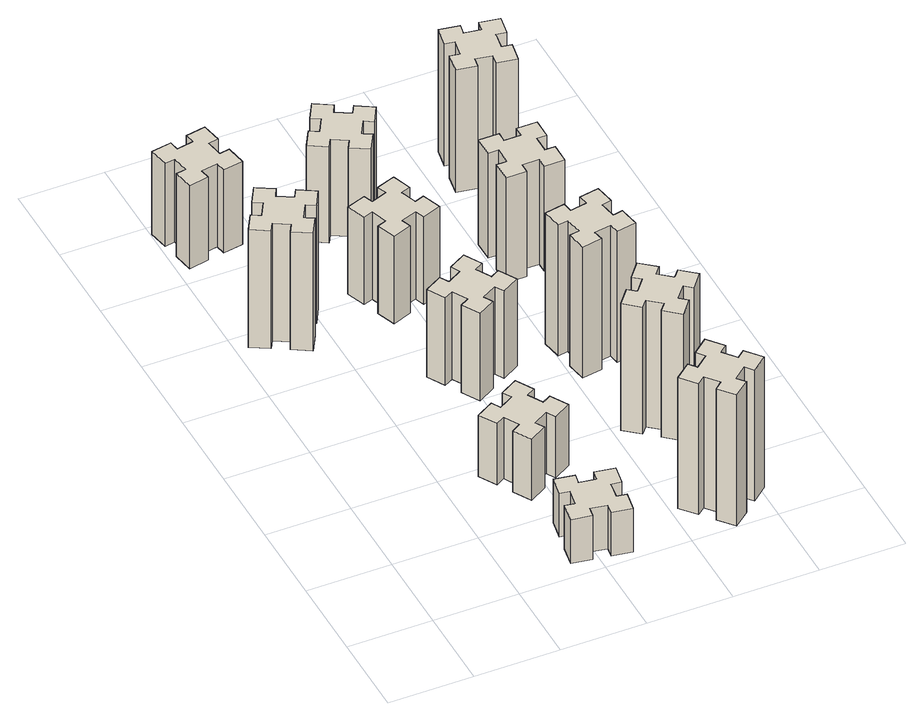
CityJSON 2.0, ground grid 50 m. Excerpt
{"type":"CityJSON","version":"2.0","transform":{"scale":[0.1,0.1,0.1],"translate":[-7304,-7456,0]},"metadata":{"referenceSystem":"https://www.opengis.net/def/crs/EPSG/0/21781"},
"CityObjects":{
"building1":{"type":"Building","attributes":{"class":"1000","function":"1000","usage":"1000","yearOfConstruction":2016,"roofType":"1000","measuredHeight":81,"storeysAboveGround":30,"storeysBelowGround":0},"geometry":[{"type":"Solid","lod":"1","boundaries":[[[[0,1,2,3,4,5,6,7,8,9,10,11,12,13,14,15,16,17,18,19]],[[17,16,20,21]],[[16,15,22,20]],[[15,14,23,22]],[[14,13,24,23]],[[13,12,25,24]],[[12,11,26,25]],[[11,10,27,26]],[[10,9,28,27]],[[9,8,29,28]],[[8,7,30,29]],[[7,6,31,30]],[[6,5,32,31]],[[5,4,33,32]],[[4,3,34,33]],[[3,2,35,34]],[[2,1,36,35]],[[1,0,37,36]],[[0,19,38,37]],[[19,18,39,38]],[[18,17,21,39]],[[24,25,26,27,28,29,30,31,32,33,34,35,36,37,38,39,21,20,22,23]]]]}]},
"building2":{"type":"Building","attributes":{"class":"1000","function":"1000","usage":"1000","yearOfConstruction":2016,"roofType":"1000","measuredHeight":30,"storeysAboveGround":30,"storeysBelowGround":0},"geometry":[{"type":"Solid","lod":"1","boundaries":[[[[40,41,42,43,44,45,46,47,48,49,50,51,52,53,54,55,56,57,58,59]],[[57,56,60,61]],[[56,55,62,60]],[[55,54,63,62]],[[54,53,64,63]],[[53,52,65,64]],[[52,51,66,65]],[[51,50,67,66]],[[50,49,68,67]],[[49,48,69,68]],[[48,47,70,69]],[[47,46,71,70]],[[46,45,72,71]],[[45,44,73,72]],[[44,43,74,73]],[[43,42,75,74]],[[42,41,76,75]],[[41,40,77,76]],[[40,59,78,77]],[[59,58,79,78]],[[58,57,61,79]],[[64,65,66,67,68,69,70,71,72,73,74,75,76,77,78,79,61,60,62,63]]]]}]},
"building3":{"type":"Building","attributes":{"class":"1000","function":"1000","usage":"1000","yearOfConstruction":2016,"roofType":"1000","measuredHeight":57,"storeysAboveGround":30,"storeysBelowGround":0},"geometry":[{"type":"Solid","lod":"1","boundaries":[[[[80,81,82,83,84,85,86,87,88,89,90,91,92,93,94,95,96,97,98,99]],[[97,96,100,101]],[[96,95,102,100]],[[95,94,103,102]],[[94,93,104,103]],[[93,92,105,104]],[[92,91,106,105]],[[91,90,107,106]],[[90,89,108,107]],[[89,88,109,108]],[[88,87,110,109]],[[87,86,111,110]],[[86,85,112,111]],[[85,84,113,112]],[[84,83,114,113]],[[83,82,115,114]],[[82,81,116,115]],[[81,80,117,116]],[[80,99,118,117]],[[99,98,119,118]],[[98,97,101,119]],[[104,105,106,107,108,109,110,111,112,113,114,115,116,117,118,119,101,100,102,103]]]]}]},
"building4":{"type":"Building","attributes":{"class":"1000","function":"1000","usage":"1000","yearOfConstruction":2016,"roofType":"1000","measuredHeight":42,"storeysAboveGround":30,"storeysBelowGround":0},"geometry":[{"type":"Solid","lod":"1","boundaries":[[[[120,121,122,123,124,125,126,127,128,129,130,131,132,133,134,135,136,137,138,139]],[[137,136,140,141]],[[136,135,142,140]],[[135,134,143,142]],[[134,133,144,143]],[[133,132,145,144]],[[132,131,146,145]],[[131,130,147,146]],[[130,129,148,147]],[[129,128,149,148]],[[128,127,150,149]],[[127,126,151,150]],[[126,125,152,151]],[[125,124,153,152]],[[124,123,154,153]],[[123,122,155,154]],[[122,121,156,155]],[[121,120,157,156]],[[120,139,158,157]],[[139,138,159,158]],[[138,137,141,159]],[[144,145,146,147,148,149,150,151,152,153,154,155,156,157,158,159,141,140,142,143]]]]}]},
"building5":{"type":"Building","attributes":{"class":"1000","function":"1000","usage":"1000","yearOfConstruction":2016,"roofType":"1000","measuredHeight":60,"storeysAboveGround":30,"storeysBelowGround":0},"geometry":[{"type":"Solid","lod":"1","boundaries":[[[[160,161,162,163,164,165,166,167,168,169,170,171,172,173,174,175,176,177,178,179]],[[177,176,180,181]],[[176,175,182,180]],[[175,174,183,182]],[[174,173,184,183]],[[173,172,185,184]],[[172,171,186,185]],[[171,170,187,186]],[[170,169,188,187]],[[169,168,189,188]],[[168,167,190,189]],[[167,166,191,190]],[[166,165,192,191]],[[165,164,193,192]],[[164,163,194,193]],[[163,162,195,194]],[[162,161,196,195]],[[161,160,197,196]],[[160,179,198,197]],[[179,178,199,198]],[[178,177,181,199]],[[184,185,186,187,188,189,190,191,192,193,194,195,196,197,198,199,181,180,182,183]]]]}]},
"building6":{"type":"Building","attributes":{"class":"1000","function":"1000","usage":"1000","yearOfConstruction":2016,"roofType":"1000","measuredHeight":60,"storeysAboveGround":30,"storeysBelowGround":0},"geometry":[{"type":"Solid","lod":"1","boundaries":[[[[200,201,202,203,204,205,206,207,208,209,210,211,212,213,214,215,216,217,218,219]],[[217,216,220,221]],[[216,215,222,220]],[[215,214,223,222]],[[214,213,224,223]],[[213,212,225,224]],[[212,211,226,225]],[[211,210,227,226]],[[210,209,228,227]],[[209,208,229,228]],[[208,207,230,229]],[[207,206,231,230]],[[206,205,232,231]],[[205,204,233,232]],[[204,203,234,233]],[[203,202,235,234]],[[202,201,236,235]],[[201,200,237,236]],[[200,219,238,237]],[[219,218,239,238]],[[218,217,221,239]],[[224,225,226,227,228,229,230,231,232,233,234,235,236,237,238,239,221,220,222,223]]]]}]},
"building7":{"type":"Building","attributes":{"class":"1000","function":"1000","usage":"1000","yearOfConstruction":2016,"roofType":"1000","measuredHeight":90,"storeysAboveGround":30,"storeysBelowGround":0},"geometry":[{"type":"Solid","lod":"1","boundaries":[[[[240,241,242,243,244,245,246,247,248,249,250,251,252,253,254,255,256,257,258,259]],[[257,256,260,261]],[[256,255,262,260]],[[255,254,263,262]],[[254,253,264,263]],[[253,252,265,264]],[[252,251,266,265]],[[251,250,267,266]],[[250,249,268,267]],[[249,248,269,268]],[[248,247,270,269]],[[247,246,271,270]],[[246,245,272,271]],[[245,244,273,272]],[[244,243,274,273]],[[243,242,275,274]],[[242,241,276,275]],[[241,240,277,276]],[[240,259,278,277]],[[259,258,279,278]],[[258,257,261,279]],[[264,265,266,267,268,269,270,271,272,273,274,275,276,277,278,279,261,260,262,263]]]]}]},
"building8":{"type":"Building","attributes":{"class":"1000","function":"1000","usage":"1000","yearOfConstruction":2016,"roofType":"1000","measuredHeight":66,"storeysAboveGround":30,"storeysBelowGround":0},"geometry":[{"type":"Solid","lod":"1","boundaries":[[[[280,281,282,283,284,285,286,287,288,289,290,291,292,293,294,295,296,297,298,299]],[[297,296,300,301]],[[296,295,302,300]],[[295,294,303,302]],[[294,293,304,303]],[[293,292,305,304]],[[292,291,306,305]],[[291,290,307,306]],[[290,289,308,307]],[[289,288,309,308]],[[288,287,310,309]],[[287,286,311,310]],[[286,285,312,311]],[[285,284,313,312]],[[284,283,314,313]],[[283,282,315,314]],[[282,281,316,315]],[[281,280,317,316]],[[280,299,318,317]],[[299,298,319,318]],[[298,297,301,319]],[[304,305,306,307,308,309,310,311,312,313,314,315,316,317,318,319,301,300,302,303]]]]}]},
"building9":{"type":"Building","attributes":{"class":"1000","function":"1000","usage":"1000","yearOfConstruction":2016,"roofType":"1000","measuredHeight":87,"storeysAboveGround":30,"storeysBelowGround":0},"geometry":[{"type":"Solid","lod":"1","boundaries":[[[[320,321,322,323,324,325,326,327,328,329,330,331,332,333,334,335,336,337,338,339]],[[337,336,340,341]],[[336,335,342,340]],[[335,334,343,342]],[[334,333,344,343]],[[333,332,345,344]],[[332,331,346,345]],[[331,330,347,346]],[[330,329,348,347]],[[329,328,349,348]],[[328,327,350,349]],[[327,326,351,350]],[[326,325,352,351]],[[325,324,353,352]],[[324,323,354,353]],[[323,322,355,354]],[[322,321,356,355]],[[321,320,357,356]],[[320,339,358,357]],[[339,338,359,358]],[[338,337,341,359]],[[344,345,346,347,348,349,350,351,352,353,354,355,356,357,358,359,341,340,342,343]]]]}]},
"building10":{"type":"Building","attributes":{"class":"1000","function":"1000","usage":"1000","yearOfConstruction":2016,"roofType":"1000","measuredHeight":90,"storeysAboveGround":30,"storeysBelowGround":0},"geometry":[{"type":"Solid","lod":"1","boundaries":[[[[360,361,362,363,364,365,366,367,368,369,370,371,372,373,374,375,376,377,378,379]],[[377,376,380,381]],[[376,375,382,380]],[[375,374,383,382]],[[374,373,384,383]],[[373,372,385,384]],[[372,371,386,385]],[[371,370,387,386]],[[370,369,388,387]],[[369,368,389,388]],[[368,367,390,389]],[[367,366,391,390]],[[366,365,392,391]],[[365,364,393,392]],[[364,363,394,393]],[[363,362,395,394]],[[362,361,396,395]],[[361,360,397,396]],[[360,379,398,397]],[[379,378,399,398]],[[378,377,381,399]],[[384,385,386,387,388,389,390,391,392,393,394,395,396,397,398,399,381,380,382,383]]]]}]},
"building11":{"type":"Building","attributes":{"class":"1000","function":"1000","usage":"1000","yearOfConstruction":2016,"roofType":"1000","measuredHeight":72,"storeysAboveGround":30,"storeysBelowGround":0},"geometry":[{"type":"Solid","lod":"1","boundaries":[[[[400,401,402,403,404,405,406,407,408,409,410,411,412,413,414,415,416,417,418,419]],[[417,416,420,421]],[[416,415,422,420]],[[415,414,423,422]],[[414,413,424,423]],[[413,412,425,424]],[[412,411,426,425]],[[411,410,427,426]],[[410,409,428,427]],[[409,408,429,428]],[[408,407,430,429]],[[407,406,431,430]],[[406,405,432,431]],[[405,404,433,432]],[[404,403,434,433]],[[403,402,435,434]],[[402,401,436,435]],[[401,400,437,436]],[[400,419,438,437]],[[419,418,439,438]],[[418,417,421,439]],[[424,425,426,427,428,429,430,431,432,433,434,435,436,437,438,439,421,420,422,423]]]]}]},
"building12":{"type":"Building","attributes":{"class":"1000","function":"1000","usage":"1000","yearOfConstruction":2016,"roofType":"1000","measuredHeight":84,"storeysAboveGround":30,"storeysBelowGround":0},"geometry":[{"type":"Solid","lod":"1","boundaries":[[[[440,441,442,443,444,445,446,447,448,449,450,451,452,453,454,455,456,457,458,459]],[[457,456,460,461]],[[456,455,462,460]],[[455,454,463,462]],[[454,453,464,463]],[[453,452,465,464]],[[452,451,466,465]],[[451,450,467,466]],[[450,449,468,467]],[[449,448,469,468]],[[448,447,470,469]],[[447,446,471,470]],[[446,445,472,471]],[[445,444,473,472]],[[444,443,474,473]],[[443,442,475,474]],[[442,441,476,475]],[[441,440,477,476]],[[440,459,478,477]],[[459,458,479,478]],[[458,457,461,479]],[[464,465,466,467,468,469,470,471,472,473,474,475,476,477,478,479,461,460,462,463]]]]}]}
},
"vertices":[
[404,2536,0],[317,2586,0],[347,2638,0],[243,2698,0],[183,2594,0],[235,2564,0],[185,2477,0],[133,2507,0],[73,2403,0],[177,2343,0],[207,2395,0],[294,2345,0],[264,2293,0],[368,2233,0],[428,2337,0],[376,2367,0],[426,2454,0],[478,2424,0],[538,2528,0],[434,2588,0],[426,2454,810],[478,2424,810],[376,2367,810],[428,2337,810],[368,2233,810],[264,2293,810],[294,2345,810],[207,2395,810],[177,2343,810],[73,2403,810],[133,2507,810],[185,2477,810],[235,2564,810],[183,2594,810],[243,2698,810],[347,2638,810],[317,2586,810],[404,2536,810],[434,2588,810],[538,2528,810],
[946,314,0],[928,215,0],[869,226,0],[848,107,0],[967,87,0],[977,146,0],[1075,128,0],[1065,69,0],[1183,48,0],[1204,167,0],[1145,177,0],[1162,275,0],[1221,265,0],[1242,383,0],[1124,404,0],[1114,345,0],[1015,362,0],[1026,421,0],[907,442,0],[887,324,0],[1015,362,300],[1026,421,300],[1114,345,300],[1124,404,300],[1242,383,300],[1221,265,300],[1162,275,300],[1145,177,300],[1204,167,300],[1183,48,300],[1065,69,300],[1075,128,300],[977,146,300],[967,87,300],[848,107,300],[869,226,300],[928,215,300],[946,314,300],[887,324,300],[907,442,300],
[88,3335,0],[106,3237,0],[47,3227,0],[67,3108,0],[186,3129,0],[175,3188,0],[274,3206,0],[284,3147,0],[402,3167,0],[381,3286,0],[322,3275,0],[305,3374,0],[364,3384,0],[343,3502,0],[225,3481,0],[235,3422,0],[137,3405,0],[127,3464,0],[8,3443,0],[29,3325,0],[137,3405,570],[127,3464,570],[235,3422,570],[225,3481,570],[343,3502,570],[364,3384,570],[305,3374,570],[322,3275,570],[381,3286,570],[402,3167,570],[284,3147,570],[274,3206,570],[175,3188,570],[186,3129,570],[67,3108,570],[47,3227,570],[106,3237,570],[88,3335,570],[29,3325,570],[8,3443,570],
[1066,897,0],[1016,984,0],[1068,1014,0],[1008,1118,0],[904,1058,0],[934,1006,0],[847,956,0],[817,1008,0],[713,948,0],[773,844,0],[825,874,0],[875,787,0],[823,757,0],[883,653,0],[987,713,0],[957,765,0],[1044,815,0],[1074,763,0],[1178,823,0],[1118,927,0],[1044,815,420],[1074,763,420],[957,765,420],[987,713,420],[883,653,420],[823,757,420],[875,787,420],[825,874,420],[773,844,420],[713,948,420],[817,1008,420],[847,956,420],[934,1006,420],[904,1058,420],[1008,1118,420],[1068,1014,420],[1016,984,420],[1066,897,420],[1118,927,420],[1178,823,420],
[1166,1737,0],[1116,1824,0],[1168,1854,0],[1108,1958,0],[1004,1898,0],[1034,1846,0],[947,1796,0],[917,1848,0],[813,1788,0],[873,1684,0],[925,1714,0],[975,1627,0],[923,1597,0],[983,1493,0],[1087,1553,0],[1057,1605,0],[1144,1655,0],[1174,1603,0],[1278,1663,0],[1218,1767,0],[1144,1655,600],[1174,1603,600],[1057,1605,600],[1087,1553,600],[983,1493,600],[923,1597,600],[975,1627,600],[925,1714,600],[873,1684,600],[813,1788,600],[917,1848,600],[947,1796,600],[1034,1846,600],[1004,1898,600],[1108,1958,600],[1168,1854,600],[1116,1824,600],[1166,1737,600],[1218,1767,600],[1278,1663,600],
[936,2345,0],[1030,2379,0],[1050,2323,0],[1163,2364,0],[1122,2477,0],[1066,2456,0],[1032,2550,0],[1088,2570,0],[1047,2683,0],[934,2642,0],[955,2586,0],[861,2552,0],[840,2608,0],[727,2567,0],[769,2454,0],[825,2475,0],[859,2381,0],[803,2360,0],[844,2247,0],[957,2289,0],[859,2381,600],[803,2360,600],[825,2475,600],[769,2454,600],[727,2567,600],[840,2608,600],[861,2552,600],[955,2586,600],[934,2642,600],[1047,2683,600],[1088,2570,600],[1032,2550,600],[1066,2456,600],[1122,2477,600],[1163,2364,600],[1050,2323,600],[1030,2379,600],[936,2345,600],[957,2289,600],[844,2247,600],
[1818,129,0],[1894,193,0],[1933,147,0],[2025,224,0],[1948,316,0],[1902,278,0],[1837,354,0],[1883,393,0],[1806,485,0],[1714,408,0],[1753,362,0],[1676,297,0],[1638,343,0],[1546,266,0],[1623,174,0],[1669,213,0],[1733,136,0],[1687,98,0],[1764,6,0],[1856,83,0],[1733,136,900],[1687,98,900],[1669,213,900],[1623,174,900],[1546,266,900],[1638,343,900],[1676,297,900],[1753,362,900],[1714,408,900],[1806,485,900],[1883,393,900],[1837,354,900],[1902,278,900],[1948,316,900],[2025,224,900],[1933,147,900],[1894,193,900],[1818,129,900],[1856,83,900],[1764,6,900],
[1044,3176,0],[957,3226,0],[987,3278,0],[883,3338,0],[823,3234,0],[875,3204,0],[825,3117,0],[773,3147,0],[713,3043,0],[817,2983,0],[847,3035,0],[934,2985,0],[904,2933,0],[1008,2873,0],[1068,2977,0],[1016,3007,0],[1066,3094,0],[1118,3064,0],[1178,3168,0],[1074,3228,0],[1066,3094,660],[1118,3064,660],[1016,3007,660],[1068,2977,660],[1008,2873,660],[904,2933,660],[934,2985,660],[847,3035,660],[817,2983,660],[713,3043,660],[773,3147,660],[825,3117,660],[875,3204,660],[823,3234,660],[883,3338,660],[987,3278,660],[957,3226,660],[1044,3176,660],[1074,3228,660],[1178,3168,660],
[1837,876,0],[1902,953,0],[1948,914,0],[2025,1006,0],[1933,1083,0],[1894,1037,0],[1818,1102,0],[1856,1148,0],[1764,1225,0],[1687,1133,0],[1733,1094,0],[1669,1018,0],[1623,1056,0],[1546,964,0],[1638,887,0],[1676,933,0],[1753,869,0],[1714,823,0],[1806,746,0],[1883,838,0],[1753,869,870],[1714,823,870],[1676,933,870],[1638,887,870],[1546,964,870],[1623,1056,870],[1669,1018,870],[1733,1094,870],[1687,1133,870],[1764,1225,870],[1856,1148,870],[1818,1102,870],[1894,1037,870],[1933,1083,870],[2025,1006,870],[1948,914,870],[1902,953,870],[1837,876,870],[1883,838,870],[1806,746,870],
[1715,1742,0],[1617,1725,0],[1607,1784,0],[1488,1763,0],[1509,1645,0],[1568,1655,0],[1586,1557,0],[1527,1547,0],[1547,1428,0],[1666,1449,0],[1655,1508,0],[1754,1526,0],[1764,1467,0],[1882,1487,0],[1861,1606,0],[1802,1595,0],[1785,1694,0],[1844,1704,0],[1823,1822,0],[1705,1801,0],[1785,1694,900],[1844,1704,900],[1802,1595,900],[1861,1606,900],[1882,1487,900],[1764,1467,900],[1754,1526,900],[1655,1508,900],[1666,1449,900],[1547,1428,900],[1527,1547,900],[1586,1557,900],[1568,1655,900],[1509,1645,900],[1488,1763,900],[1607,1784,900],[1617,1725,900],[1715,1742,900],[1705,1801,900],[1823,1822,900],
[1735,2575,0],[1635,2575,0],[1635,2635,0],[1515,2635,0],[1515,2515,0],[1575,2515,0],[1575,2415,0],[1515,2415,0],[1515,2295,0],[1635,2295,0],[1635,2355,0],[1735,2355,0],[1735,2295,0],[1855,2295,0],[1855,2415,0],[1795,2415,0],[1795,2515,0],[1855,2515,0],[1855,2635,0],[1735,2635,0],[1795,2515,720],[1855,2515,720],[1795,2415,720],[1855,2415,720],[1855,2295,720],[1735,2295,720],[1735,2355,720],[1635,2355,720],[1635,2295,720],[1515,2295,720],[1515,2415,720],[1575,2415,720],[1575,2515,720],[1515,2515,720],[1515,2635,720],[1635,2635,720],[1635,2575,720],[1735,2575,720],[1735,2635,720],[1855,2635,720],
[1885,3137,0],[1902,3235,0],[1961,3225,0],[1982,3343,0],[1864,3364,0],[1854,3305,0],[1755,3322,0],[1766,3381,0],[1647,3402,0],[1627,3284,0],[1686,3274,0],[1668,3175,0],[1609,3186,0],[1588,3067,0],[1707,3047,0],[1717,3106,0],[1815,3088,0],[1805,3029,0],[1923,3008,0],[1944,3127,0],[1815,3088,840],[1805,3029,840],[1717,3106,840],[1707,3047,840],[1588,3067,840],[1609,3186,840],[1668,3175,840],[1686,3274,840],[1627,3284,840],[1647,3402,840],[1766,3381,840],[1755,3322,840],[1854,3305,840],[1864,3364,840],[1982,3343,840],[1961,3225,840],[1902,3235,840],[1885,3137,840],[1944,3127,840],[1923,3008,840]
]}
